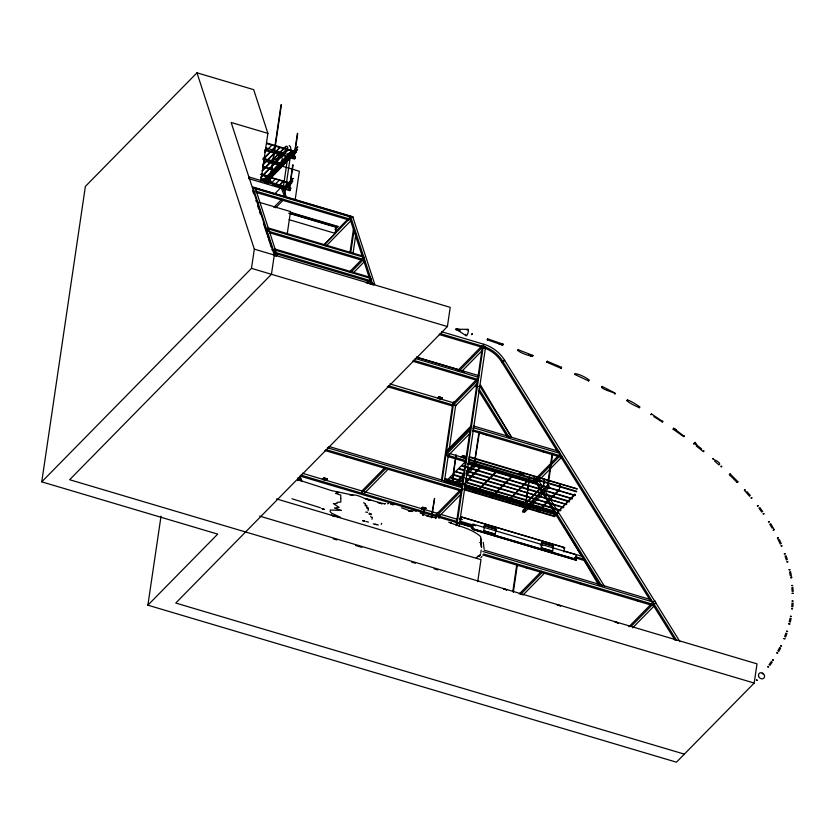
<?xml version="1.0" encoding="UTF-8"?>
<svg xmlns="http://www.w3.org/2000/svg" width="835" height="835" viewBox="0 0 835 835"><rect width="100%" height="100%" fill="white"/><g stroke="black" fill="none" stroke-linecap="round" stroke-linejoin="round"><path stroke-width="1.25" d="M297.792 480.699L298.168 477.766L298.304 479.979M465.669 462.131L465.283 461.765L445.89 481.482M271.511 177.187L260.426 174.369M471.723 334.584L472.025 333.676M368.339 508.922L366.69 507.951L366.868 506.647M453.468 474.562L462.12 477.036M463.644 474.28L456.202 471.848L463.79 473.706M554.711 511.792L444.46 478.758M566.662 504.538L466.274 474.437M577.131 488.799L469.28 456.661M792.039 602.964L791.747 606.794M793.104 603.1L792.822 606.941M277.784 159.715L278.817 155.414M481.137 539.963L481.524 547.301L480.616 537.281L481.492 547.405M572.34 498.599L462.183 465.565M365.333 504.35L365.25 505.008L366.889 505.551L365.093 505.739M259.654 516.114L757.011 663.856L754.182 683.061L676.444 762.188L147.879 605.177L217.695 534.118L41.75 481.847L85.379 186.403L196.976 72.812L253.673 89.648L267.889 133.381L260.844 181.122M147.879 605.177L161.03 516.155M41.75 481.847L251.481 268.359L254.32 249.143L196.976 72.812M269.559 182.541L273.922 153.003M274.214 151.02L281.04 104.793M269.924 182.552L274.287 153.014M274.579 151.031L281.405 104.803M271.907 176.404L272.554 171.989M272.231 176.31L272.878 171.895M278.107 170.09L278.765 165.674M278.431 169.996L279.088 165.58M280.654 186.382L280.414 188.042L248.84 178.659L249.08 176.999L282.376 186.894L286.321 196.956M284.307 163.775L284.965 159.36M284.631 163.681L285.288 159.266M283.336 187.009L288.263 153.661M275.164 252.327L275.487 250.114L274.548 251.074M284.86 193.72L290.162 157.805M289.025 189.994L292.751 164.777M293.68 158.473L297.406 133.256M289.39 190.004L293.075 165.059M294.045 158.483L297.73 133.537M282.345 188.407L289.808 190.63L290.747 188.209L260.864 179.327M289.808 190.63L290.747 188.209M264.58 150.227L294.463 159.109L295.141 158.41L295.402 156.688L265.52 147.805M287.136 234.531L290.517 211.579L258.86 202.174M295.183 199.628L299.368 171.269L263.693 160.675M323.823 244.999L335.242 233.382L336.192 226.974L290.016 213.249M335.148 229.531L337.862 226.4L290.601 212.361M256.074 192.405L348.894 219.97L349.802 219.041L350.126 216.839L254.842 188.533M349.99 252.483L353.424 229.27M350.721 252.817L353.957 230.898M353.017 253.506L355.867 234.155M322.477 479.457L323.876 477.85L327.32 478.873L323.844 478.069L322.477 479.457L325.921 480.48L327.32 478.873M350.867 272.398L363.549 259.497L363.496 256.262L268.212 227.955L267.294 228.884M367.598 283.535L370.448 280.633L370.782 278.42L275.456 250.145L275.112 249.08L274.204 250.02M684.366 754.13L175.757 603.047L447.393 326.548L450.222 307.343L254.32 249.143M421.216 508.786L422.614 507.179L426.059 508.202L422.583 507.398L421.216 508.786L424.66 509.809L426.059 508.202M437.53 398.295L438.928 396.677L442.341 397.93L440.974 399.318L437.53 398.295L438.928 396.677M422.781 515.331L424.211 509.068M423.345 515.383L423.94 508.734M440.974 399.318L442.373 397.711M431.184 517.648L434.544 498.422M431.758 517.71L434.586 498.505M435.776 518.608L436.538 513.442M441.485 479.906L452.539 405.09M436.684 517.679L437.446 512.523M442.206 480.271L453.822 401.583M438.97 518.389L439.544 514.527M444.491 480.991L448.499 453.906M449.261 448.75L455.733 404.902M447.476 486.408L443.99 485.605M451.808 483.246L455.973 455.065M452.372 483.298L456.056 454.981M461.191 457.225L462.59 455.618L466.034 456.641L464.636 458.248L461.223 457.006M462.59 455.618L466.003 456.86M464.636 458.248L466.034 456.641M456.067 525.351L461.4 489.226M461.776 486.648L477.589 379.581M478.163 375.708L482.348 347.329L483.267 346.4L456.787 525.716M439.168 334.501L482.693 347.433L483.601 346.504L483.924 344.291L441.652 331.735M460.106 518.117L459.448 518.785L461.932 519.527M459.083 526.415L485.552 347.151L440.076 333.572M460.565 517.596L461.254 516.907L564.585 547.593L563.917 551.987M473.925 466.16L479.039 431.58M479.603 431.643L474.04 466.076M467.057 470.888L474.301 463.519L476.013 464.02L475.752 465.753L466.702 474.969M475.073 492.045L475.72 487.619M476.274 487.703L475.188 492.149M472.057 528.565L472.767 524.036L576.087 554.732L575.388 559.252L472.057 528.565L575.44 559.147L576.515 560.285L473.226 529.473L472.067 528.503L473.195 529.588L576.515 560.285M483.82 526.374L484.55 525.633L496.032 529.046L495.238 534.17L483.757 530.768L484.55 525.633M477.714 581.755L480.97 559.659L276.552 498.933M490.698 496.689L491.356 492.264M518.994 474.395L520.393 472.787L523.806 474.029L522.439 475.418L518.994 474.395L520.393 472.787M522.439 475.418L523.837 473.81M522.512 506.052L523.169 501.626M522.773 511.855L523.034 510.122L547.468 485.25L549.179 485.761L548.919 487.483L524.484 512.356L522.773 511.855L547.207 486.982M512.878 591.065L516.625 565.692L517.157 565.848M524.599 511.438L529.703 476.858M513.306 592.412L517.241 565.765L516.708 565.608M537.594 510.613L538.251 506.198M538.147 510.696L538.794 506.271M543.815 483.726L544.472 479.311M547.102 487.901L552.206 453.321M547.666 487.953L552.77 453.374M541.226 543.428L541.957 542.687L553.438 546.1L552.645 551.225L541.163 547.812L541.957 542.687M559.45 488.371L560.097 483.956M557.164 604.937L560.64 605.73M368.277 509.507L368.068 510.696M480.793 552.76L481.211 550.004M563.677 507.294L465.836 478.142M444.22 481.367L454.125 484.06M577.1 488.997L469.134 457.246M372.347 517.763L371.94 519.286M566.568 504.371L466.128 475.021M790.067 618.182L789.242 621.939M791.131 618.349L790.307 622.117M381.626 523.284L381.303 524.37M350.095 218.092L324.752 244.415M252.817 187.969L253.026 187.071L352.913 216.735L352.704 217.643M255.113 188.647L255.28 188.084L277.074 255.093L276.155 256.021L273.859 255.333L274.778 254.414L277.074 255.093M350.408 216.954L350.564 216.39L372.358 283.399L374.654 284.077L373.746 285.006L371.45 284.328L370.103 280.195M554.44 513.953L465.272 487.379M554.388 514.068L529.578 507.106M575.336 495.426L467.579 463.331M575.284 495.552L467.433 463.916M527.741 480.386L506.657 502.315L528.127 480.814L527.783 480.344L528.085 480.845M785.944 633.066L784.649 636.552M787.008 633.264L785.578 637.105M277.293 162.522L277.721 161.353M480.699 553.97L479.133 556.632L479.645 555.786M480.72 542.927L481.325 542.04L480.115 542.52L480.835 542.468M480.094 555.056L480.375 554.482M563.667 507.743L465.69 478.726M779.754 647.375L777.865 650.935M780.683 647.939L778.784 651.498M262.493 175.173L291.634 183.282L291.446 183.784L262.42 175.246M456.265 328.729L455.983 329.627L459.981 330.931M480.814 557.811L481.983 556.423M496.888 471.504L496.491 471.076L496.867 471.524L475.679 493.078L475.459 492.535L496.512 471.065M512.481 476.19L512.147 475.71L491.022 497.67L512.513 476.148L512.106 475.741M522.616 506.981L522.303 506.48L543.721 485.031L522.595 506.991L522.282 506.49M537.917 511.135L538.231 511.636L537.938 511.124L559.356 489.675L538.231 511.636M575.002 494.758L574.741 494.247L553.542 516.239L575.044 494.727L574.72 494.257M771.394 661.403L768.983 664.837M772.302 661.998L769.891 665.432M456.14 329.668L456.411 328.823M487.452 339.761L487.723 338.874L502.973 344.145M471.9 334.626L472.182 333.781M487.556 338.833L487.254 339.751M480.908 466.41L481.242 466.88L480.929 466.4L465.92 481.649M559.043 489.634L559.377 490.114M502.868 344.166L502.534 345.095L487.327 339.824M481.273 542.155L480.083 542.656M478.528 555.609L477.067 557.018M326.151 246.012L351.326 220.252M502.712 345.137L503.035 344.239M264.465 152.387L271.563 145.551M263.119 159.026L270.258 151.761M272.043 149.945L275.571 146.751M263.244 159.464L275.79 146.386M262.67 164.756L279.579 147.941M262.795 165.194L279.788 147.534M262.221 170.486L278.274 154.141M280.059 152.325L285.57 146.678M262.336 170.924L283.806 148.745M276.197 159.715L280.57 155.258M282.324 153.473L287.584 148.119M260.875 177.124L287.595 150.321M261 177.563L287.804 149.914M263.108 180.13L286.29 156.521M288.075 154.705L291.603 151.511M264.111 179.671L286.415 156.97M288.2 155.153L291.822 151.125M286.979 157.711L266.417 179.024M289.651 154.986L297.636 147.242M266.083 181.164L289.275 157.554M291.06 155.738L297.26 149.82M267.096 180.704L289.39 158.003M292.073 155.279L297.479 149.444M268.004 180.412L290.298 157.711M292.083 155.905L295.611 152.701M268.129 180.861L295.83 152.325M270.509 182.02L271.187 181.331L261.23 178.377M294.724 157.377L295.402 156.688M271.521 183.105L275.132 179.055M275.404 183.846L278.932 180.652M279.412 185.036L282.94 181.842M279.537 185.485L283.169 181.487M274.214 194.346L281.051 187.384L282.773 187.896L280.414 188.042L282.376 186.894M284.996 186.508L292.981 178.773M283.336 188.762L293.2 178.366M283.723 189.983L292.605 181.341M286.52 187.708L292.824 180.965M273.911 207.32L281.927 199.168M275.633 207.832L283.649 199.68M267.638 229.938L268.578 228.978L268.254 231.191L363.549 259.497M335.221 229.093L337.862 226.4M335.19 232.046L347.851 219.156M349.218 217.768L350.126 216.839M362.588 257.19L363.496 256.262M349.416 272.001L362.035 259.163M354.061 272.168L364.791 261.24M369.498 278.326L370.448 277.523M366.221 283.055L368.026 281.218M369.863 279.349L370.782 278.42M369.895 284.224L371.69 282.387M371.45 284.328L372.358 283.399M458.53 369.748L481.774 346.076M457.956 370.73L458.874 369.801A32.388 27.628 44.5 0 1 464.51 372.034M483.016 345.22L483.924 344.291A32.388 27.628 44.5 0 1 504.611 360.24L679.961 641.645M459.991 370.135L482.348 347.381M462.287 370.813L481.962 350.794M484.634 348.08L485.552 347.151M384.288 468.195L361.931 490.949L361.607 493.161L385.749 468.581M478.027 376.616L478.935 375.687L416.456 357.13M363.903 493.84L388.045 469.26M452.727 403.775L476.889 379.184M477.787 378.265L478.695 377.347L414.964 358.413M477.067 383.891L455.607 405.737L388.338 385.76M477.641 386.73L476.733 387.659A29.893 25.509 44.5 0 0 475.23 385.446M557.55 451.641L501.783 362.15L504.611 360.24L503.703 361.169M478.643 386.678L479.561 385.749L511.803 437.498M446.537 450.91L470.689 426.341M446.297 452.57L470.439 427.99M472.986 427.019L473.894 426.09L558.834 451.328L557.926 452.246M470.115 430.202L445.973 454.783L466.128 460.659M472.735 428.679L473.654 427.75L560.16 453.447L559.252 454.376M470.627 432.707L447.351 456.39L466.076 461.953M454.386 483.789L463.435 474.572M455.033 484.592L464.083 475.376M465.899 473.539L474.04 465.241M474.196 465.867L476.013 464.02M456.745 485.093L463.989 477.724M464.469 483.945L481.2 466.922M461.713 487.108L462.621 486.179L328.917 446.464M436.413 514.277L460.576 489.675M461.463 488.767L462.381 487.838L327.424 447.748M461.651 493.475L438.385 517.168L473.341 527.553M458.801 523.159L460.607 521.27M483.757 530.768L495.28 534.129M534.191 479.874L535.099 478.956M557.759 456.286L535.402 479.039L535.078 481.252L559.22 456.672M536.863 481.785L535.955 482.714L468.571 462.694M561.016 457.204L561.924 456.275L473.32 429.962L472.412 430.881L561.517 457.361L537.375 481.931L468.237 461.39M495.291 529.901L496.032 529.046M541.163 547.812L552.686 551.183M552.686 546.946L553.438 546.1M563.896 548.292L564.585 547.593M519.182 594.04L541.539 571.286M563.886 548.345L564.575 547.656L461.223 516.98L460.576 521.343L475.543 525.758M520.643 594.426L542.113 572.58M522.94 595.115L544.41 573.269M582.705 557.728L583.613 556.799L563.75 550.902M650.444 600.73L651.352 599.801L484.216 550.15M651.77 602.849L652.678 601.92L482.766 551.455M628.901 626.751L651.258 603.997M653.544 601.649L654.964 600.876L655.778 602.849L654.87 603.778M631.26 626.229L651.832 605.291M653.534 605.678L654.442 604.759L483.632 554.012M632.659 627.826L654.129 605.97L482.724 554.941M465.252 461.776L465.523 462.298M475.439 492.546L475.658 493.088M543.408 484.989L543.668 485.511M274.485 157.972L268.442 162.637M547.207 361.273L546.821 362.213M532.709 355.386L532.333 356.315M298.126 478.705L298.074 480.323M387.523 503.829L388.546 503.328M384.737 503.849L385.426 503.474M476.315 557.905L476.91 557.592M439.659 397.763L440.327 397.877M440.233 398.243L439.586 398.118M324.606 478.925L325.222 479.248M324.919 479.227L324.846 479.102M325.201 479.405L324.533 479.28M463.31 456.693L463.978 456.808M463.268 456.828L463.936 456.943M463.884 457.183L463.268 457.089M423.345 508.264L424.013 508.379M423.376 508.463L423.971 508.598L423.303 508.39M521.123 473.862L521.792 473.988M521.739 474.186L521.113 474.082L521.76 474.207M521.698 474.353L521.103 474.27M381.459 503.954L382.618 503.463M561.423 367.317L561.005 368.256M393.306 504.643L391.688 504.016L394.016 504.632M412.386 510.999L413.471 510.623M390.415 504.048L392.92 504.81M414.88 511.072L416.331 511.093M423.804 508.839L423.282 508.63M529.547 476.962L524.516 511.521M463.895 456.964L463.3 456.86M588.56 380.896C592.088 379.695 573.321 371.199 574.887 374.477M602.171 386.417C598.204 388.953 619.361 393.525 614.56 394.047M575.033 374.529L575.451 373.579M276.395 163.232L273.974 163.243L272.648 161.98M544.556 479.238L543.919 483.653M507.075 496.835L506.49 501.25M507.377 497.065L506.793 501.48M588.905 379.894L588.456 380.854L574.918 374.508M601.732 387.409L602.254 386.49L615.051 393.087M411.217 510.728L408.503 510.968L409.828 510.999M368.235 500.092L370.594 500.061L368.517 500.05L369.78 500.061M467.976 329.355L456.192 329.209L466.045 335.68M439.899 397.94L439.868 398.034M349.594 494.842L352.767 495.071L331.495 490.583L299.546 480.271M352.767 495.071L352.276 495.03C358.904 494.32 364.248 499.549 370.792 500.165L365.292 498.516L380.708 502.941M639.683 406.812C622.753 395.049 622.701 400.915 639.537 407.678C640.528 406.468 638.535 406.781 639.151 407.751M336.515 492.462L338.509 492.692C337.142 491.638 337.977 492.974 335.555 493.349L340.753 495.124L340.753 498.453M651.488 413.899L650.883 414.797L651.467 413.889L662.833 421.644L662.28 421.988L653.774 416.582M377.984 502.545L380.071 502.827L379.403 502.691M377.639 502.503L384.925 503.881M662.813 421.059L662.249 421.978M365.688 512.074L367.557 512.366M435.651 517.784L428.146 516.218L420.203 513.045M703.414 451.662L703.936 450.733L703.331 451.631L696.16 445.953M627.095 400.852L627.607 399.923M362.64 520.716L364.707 521.155M373.203 523.869L376.721 524.63M362.599 520.518L364.603 520.988M375.113 524.213L378.307 524.985M673.678 428.303L673.125 429.221L683.635 436.601L684.262 436.34L673.741 428.334L676.454 430.202L673.761 428.345L673.146 429.242M365.949 521.478L368.444 522.125M428.146 516.218L429.388 516.562L426.695 515.821M491.491 492.379L490.761 496.762M369.091 514.162L371.001 514.694M369.227 513.713L371.053 514.224M412.02 511.563L401.541 507.795M267.889 133.381L231.149 122.474L274.277 255.072L271.448 274.287L69.629 479.718L754.182 683.061M267.221 143.129L296.289 151.761M267.075 143.724L296.133 152.356M277.293 152.2L281.03 153.306M265.259 149.538L295.141 158.41M263.296 158.274L283.89 164.391M263.15 158.869L283.733 164.986M263.15 166.384L277.679 170.705M262.994 166.979L277.533 171.3M261.793 174.139L271.479 177.02M262.221 180.464L265.958 181.581M278.859 185.568L282.595 186.685M264.34 182.166L268.077 183.282M273.055 184.754L290.496 189.931M350.502 218.822L349.928 218.655L362.035 255.51M255.75 191.111L349.802 219.041M290.528 212.81L337.789 226.849M288.722 213.217L336.14 227.297M289.067 219.657L335.242 233.382M269.82 232.85L362.63 260.426L363.872 257.284L268.557 229.009L268.212 227.955M275.112 249.08L370.406 277.387M276.395 252.692L370.448 280.633M275.487 253.621L369.54 281.562M251.481 268.359L447.393 326.548M416.592 357.244L458.874 369.801M413.388 360.25L478.371 379.549L452.403 405.987L387.419 386.688M412.48 361.179L477.453 380.478M438.897 396.907L442.341 397.93M389.914 383.912L453.635 402.846M542.959 451.328L545.255 452.017M541.779 451.213L545.224 452.236M520.362 473.007L523.806 474.029M449.825 453.624L465.899 458.394M468.362 459.125L576.724 491.272M468.759 459.824L576.578 491.846M462.037 466.139L572.34 498.912M459.271 468.529L464.229 470.001M466.702 470.731L569.574 501.292M459.125 469.113L464.083 470.585M466.567 471.316L569.428 501.877M453.301 475.042L461.974 477.62M450.524 477.422L462.924 481.106M465.398 481.847L560.828 510.195M450.389 478.006L462.778 481.691M465.262 482.421L560.682 510.769M444.585 478.549L554.889 511.312M447.612 480.386L462.486 484.811M464.97 485.542L557.916 513.16M447.476 480.97L462.339 485.396M464.824 486.127L557.77 513.734M456.599 484.801L461.557 486.273M465.137 487.964L527.094 506.365M463.289 488.882L555.004 516.124M464.385 489.832L554.857 516.708M325.848 449.585L462.047 490.051L436.089 516.479L299.88 476.023M444.032 485.385L446.328 486.064M345.262 456.275L347.558 456.954M324.94 450.514L461.139 490.98M484.488 525.789L495.969 529.202M541.894 542.844L553.375 546.257M459.427 518.754L461.922 519.495M302.364 473.257L437.321 513.348M440.859 514.391L456.995 519.193M540.255 544.963L542.76 545.725M300.788 475.094L456.776 521.426M459.271 522.167L473.007 526.248M575.388 556.663L585.377 559.627L584.469 560.556L574.48 557.592M458.812 523.096L472.506 527.167M525.841 567.247L528.106 568.144L525.81 567.466M579.751 583.258L582.047 583.936M578.572 583.133L582.016 584.156M558.312 605.271L560.609 605.959M333.113 538.805L336.86 539.911M355.553 545.474L361.785 547.322M411.645 562.132L415.392 563.239M434.085 568.802L437.822 569.908M369.373 513.233L371.084 513.755M456.359 328.687L460.325 329.919M298.345 477.923L299.744 478.465M300.652 480.417L297.813 478.57L298.032 479.937M523.107 501.553L522.459 505.979M483.548 347.694L482.693 347.433A29.893 25.509 44.5 0 1 501.783 362.15M320.473 507.774L291.989 498.756M370.583 516.729L372.41 517.366M498.829 343.822L502.618 345.168M366.795 507.273L368.339 507.857M532.803 355.386L518.024 349.677L517.575 350.616M730.114 473.883L729.383 474.677L730.134 473.904L737.952 481.785L737.148 482.505L737.91 481.743M561.506 367.327L547.301 361.273L546.977 362.265L550.442 363.757L561.089 368.318L561.579 367.4M448.719 522.146L451.787 523.472L450.462 522.992C460.722 526.509 472.391 529.275 480.647 536.602M333.53 516.218L331.38 515.164L340.586 517.345L331.558 513.16L330.211 511.73L330.232 510.028L341.452 510.404L334.417 508.024L339.135 507.398L333.374 503.609L337.058 503.463L337.089 502.346L340.826 502.096L340.753 498.464M289.192 145.488L290.444 146.814L291.029 150.081M744.444 490.406L745.237 489.665L744.382 490.333L749.559 496.314M363.611 502.743L365.375 503.766M684.314 435.766L683.625 436.59M560.16 484.029L559.502 488.444M300.496 479.144L299.274 478.643L299.786 479.499M696.755 445.055L701.64 448.886M713.205 458.446C709.99 458.822 719.467 460.649 719.77 464.208M714.656 461.129L719.019 464.98M299.473 477.495L300.235 478.163M299.18 480.584L297.813 478.57M729.383 474.677L737.128 482.484M777.489 538.168L778.418 537.636L777.427 538.053L780.297 544.149M746.96 491.627L750.362 495.583M774.181 529.62L773.241 530.141L774.181 529.62L770.663 523.597M759.798 507.523L762.752 511.594M758.932 508.16L761.823 512.147M301.863 481.325L300.809 478.977M676.705 640.476L502.691 361.221A29.893 25.509 44.5 0 0 483.601 346.504M560.128 455.785L650.256 600.438M652.646 604.269L675.118 640.33M538.679 480.626L604.519 586.295M478.987 388.88L509.214 437.404M534.076 477.296L542.134 490.239M543.481 492.389L601.931 586.191M478.747 390.895L506.96 436.173M533.158 478.225L541.226 491.168M543.241 494.393L582.204 556.935M583.289 558.667L599.676 584.97M299.974 479.697L300.475 480.511M769.724 524.14L772.104 528.137M301.164 481.033L300.777 480.021M480.657 385.217L511.531 437.477M563.604 525.653L564.93 527.897M566.913 531.248L581.452 555.87M584.093 560.348L598.632 584.97M301.654 480.313L300.099 476.764M779.399 539.629L781.257 543.637M297.844 146.824L266.636 178.627M791.684 577.538L790.651 577.82L791.716 577.674L790.568 571.631M281.051 187.384L284.599 196.444M532.866 355.459C534.16 358.194 516.02 351.577 518.097 349.792M786.069 555.724L787.395 559.711M785.025 556.037L786.351 560.014M252.681 190.683L253.683 193.751M255.938 200.588L256.303 201.705M257.723 206.026L258.735 209.094M259.403 211.14L260.416 214.219M362.985 258.422L369.435 278.139M263.442 223.436L265.603 230.042M265.791 230.627L267.137 234.729M267.471 235.762L268.15 237.818M268.484 238.841L269.83 242.964M270.164 243.997L271.177 247.087M271.907 249.331L272.147 250.062M374.654 284.077L352.861 217.069L252.984 187.395L274.778 254.414M275.487 253.955L276.155 256.021M483.277 542.395L484.123 548.981M789.513 571.912L790.307 575.858M481.263 539.598L481.461 541.32M792.906 587.381L793.166 591.472M791.862 587.642L792.102 591.357M282.366 165.956L281.959 154.318M276.239 158.671A1.242 1.065 44.5 0 1 275.54 160.132A1.242 1.065 44.5 0 1 274.047 159.005A1.242 1.065 44.5 0 1 275.132 157.846M288.566 154.068A1.242 0.553 8.4 0 1 288.597 153.327A1.242 0.553 8.4 0 1 290.256 153.463A1.242 0.553 8.4 0 1 290.549 154.235M476.138 384.517A29.893 25.509 44.5 0 1 477.223 386.083M467.068 330.211A3.319 0.96 -73 0 1 468.445 330.483A3.319 0.96 -73 0 1 467.015 335.075A3.319 0.96 -73 0 1 465.773 334.365M789.054 569.794L790.129 569.794L789.065 569.721M788.772 623.839L789.837 623.985L788.772 623.839M790.421 616.334L791.496 616.46L790.432 616.293M791.674 585.533L792.749 585.575L791.674 585.502M791.549 608.736L792.624 608.851L791.549 608.705M792.123 601.075L793.208 601.137L792.133 601.033M792.164 593.33L793.25 593.382L792.164 593.33M780.589 645.799L781.633 646.019L780.589 645.758M784.305 553.897L785.37 553.835L784.316 553.824M783.846 638.577L784.91 638.754L783.846 638.577M786.946 561.861L788.021 561.819L786.956 561.83M786.58 631.26L787.645 631.417L786.58 631.229M772.49 659.88L773.523 660.13L772.5 659.848M776.8 652.897L777.844 653.137L776.811 652.834M781.122 545.913L782.186 545.84L781.132 545.85M762.313 673.469L763.315 673.782L762.324 673.428M768.44 521.917L769.473 521.76L768.44 521.875M767.657 666.737L768.68 667.04L767.668 666.706M756.458 680.055L757.449 680.379L756.458 680.014M763.169 513.922L764.192 513.713L763.169 513.89M757.397 505.947L758.399 505.728L757.397 505.916M751.114 498.004L752.105 497.764L751.114 497.963M721.054 466.629C722.4 467.757 721.722 464.782 721.054 466.629M693.561 443.75C695.096 445.723 693.739 438.552 696.818 445.107L694.282 443.166L693.572 443.677M483.997 433.814L487.41 435.066L483.997 433.814M503.286 588.696L506.688 589.938L503.286 588.696M615.009 621.887L618.411 623.129L615.009 621.887M636.416 600.094L639.829 601.336L636.416 600.094M324.397 509.433L322.018 508.682L324.397 509.433M532.375 356.378L528.764 354.958L532.417 356.399M285.476 147.597A1.242 1.065 44.5 0 0 287.449 148.286A1.242 1.065 44.5 0 0 286.802 146.313A1.242 1.065 44.5 0 0 285.476 147.597M758.556 676.089A3.319 2.818 46.1 0 0 763.691 678.291A3.319 2.818 46.1 0 0 762.303 672.968A3.319 2.818 46.1 0 0 758.556 676.089"/></g></svg>
